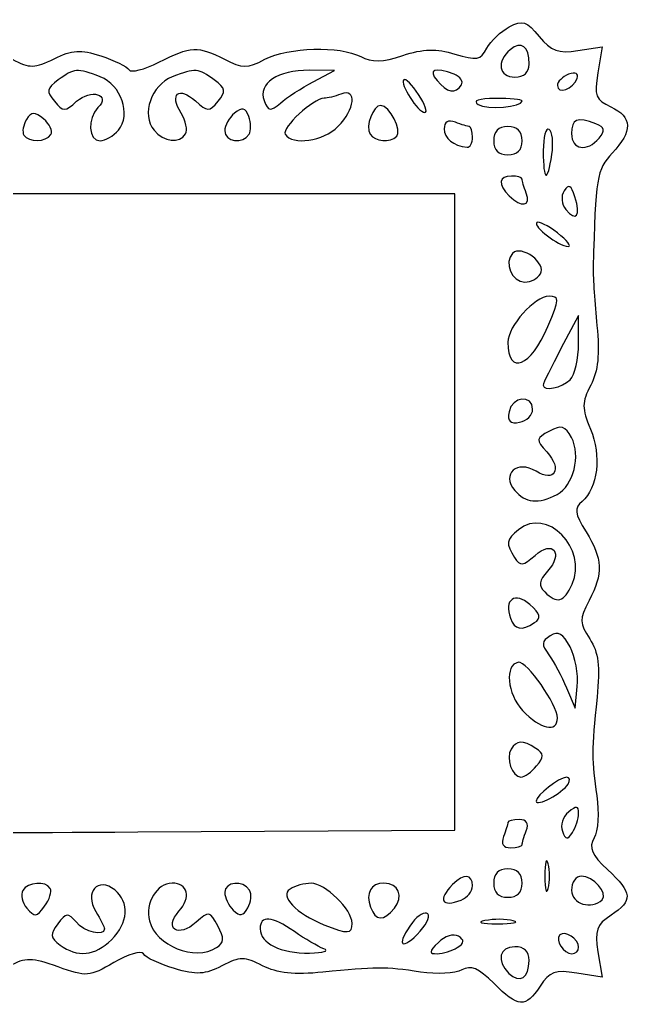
# Model space of a CAD drawing. Extents: x 3 to 159, y 5 to 166.
# Drawn here: x 75.86 to 106.44, y 53.04 to 102.35 of the extents above; entities that cross this region are included whole.
import ezdxf

# ---------------------------------------------------------------- set-up
doc = ezdxf.new("R2010")
doc.units = 0
doc.layers.get('0').update_dxf_attribs({"linetype": 'CONTINUOUS'})

msp = doc.modelspace()

# ---------------------------------------------------------------- linework, layer by layer
at = {"color": 7}
for points in [[(103.682411, 100.817206), (104.882884, 101.002357), (104.672064, 99.703226)], [(90.4875, 99.260623), (91.545833, 99.819817), (90.290343, 99.833919)], [(97.543056, 77.799467), (97.543056, 93.674467), (81.668056, 93.674467), (65.793056, 93.674467), (65.701029, 78.152247)], [(103.716667, 86.212833), (103.716667, 87.605931), (102.834723, 85.947221)], [(81.746574, 61.832636), (97.543056, 61.924467), (97.543056, 77.799467)], [(103.112115, 69.022674), (103.540277, 68.007002), (103.649441, 69.092347)], [(104.679745, 55.848639), (104.885233, 54.582354), (103.618948, 54.787845)]]:
    msp.add_lwpolyline(points, dxfattribs=at)
for points in [[(101.247223, 100.142048)], [(90.4875, 99.260599)], [(103.635903, 99.429385)], [(97.872987, 99.105548)], [(95.739511, 98.624356)], [(100.894444, 98.301696)], [(80.782308, 96.844892)], [(91.722223, 97.025846)], [(77.410016, 96.633064)], [(84.128631, 96.658737)], [(87.292807, 96.641229)], [(94.649626, 96.543064)], [(98.425, 96.49668)], [(100.894444, 96.32029)], [(104.740808, 96.455481)], [(102.383085, 95.630267)], [(101.108576, 93.703312)], [(103.533922, 93.518096)], [(102.663604, 91.717895)], [(101.809465, 89.67103)], [(102.183811, 87.048544)], [(103.293333, 84.396403)], [(101.42361, 82.919567)], [(102.640945, 78.672095)], [(103.392449, 74.193482)], [(101.520141, 72.274583)], [(103.29431, 71.063837)], [(102.658333, 67.516743)], [(101.622312, 65.126357)], [(103.188672, 64.219421)], [(103.711267, 62.761413)], [(100.894444, 61.190058)], [(102.195958, 60.248774)], [(100.894444, 59.278623)], [(77.382621, 59.010161)], [(87.310775, 58.928651)], [(97.866981, 58.434433)], [(104.889533, 58.452425)], [(94.531622, 58.028462)], [(96.196893, 57.743775)], [(92.427777, 57.271838)], [(100.457585, 57.404355)], [(80.433333, 56.456403)], [(85.673229, 56.064163)], [(91.016667, 56.005386)], [(97.668913, 56.064928)], [(103.716667, 56.082814)], [(101.247223, 55.418889)]]:
    msp.add_lwpolyline(points, close=True, dxfattribs=at)
for points in [[(100.262764, 102.004312), (100.917902, 102.354933), (101.12915, 102.28667), (101.753985, 101.522427)], [(99.143156, 100.929993), (99.339149, 101.296203), (99.842974, 101.779647), (100.262764, 102.004312)], [(101.247223, 100.142048), (101.247223, 101.038171), (100.871113, 101.326207), (100.309542, 100.860146)], [(101.753985, 101.522427), (102.349991, 100.793442), (102.699545, 100.665613), (103.682411, 100.817206)], [(77.577418, 100.413288), (78.468784, 100.857963), (78.902108, 100.884318), (79.901087, 100.554626)], [(82.798941, 100.237822), (84.37898, 101.043372), (84.757072, 101.060184), (86.066355, 100.383126)], [(88.077307, 100.381009), (89.258693, 100.997181), (91.81868, 101.068447), (92.854664, 100.514004)], [(94.952415, 100.571879), (95.973188, 100.908765), (96.627963, 100.926725), (97.551851, 100.643177)], [(97.551851, 100.643177), (98.628674, 100.312691), (98.832445, 100.349418), (99.143156, 100.929993)], [(100.309542, 100.860146), (99.60461, 100.275107), (99.737238, 99.49529), (100.541667, 99.49529)], [(75.476436, 100.386549), (76.367291, 99.925867), (76.606434, 99.928915), (77.577418, 100.413288)], [(79.901087, 100.554626), (80.576473, 100.33173), (81.209729, 100.018834), (81.308324, 99.859304)], [(81.308324, 99.859304), (81.406918, 99.699778), (82.077695, 99.870099), (82.798941, 100.237822)], [(86.066355, 100.383126), (86.959279, 99.92138), (87.195679, 99.921126), (88.077307, 100.381009)], [(92.854664, 100.514004), (93.402936, 100.220576), (93.932203, 100.235181), (94.952415, 100.571879)], [(100.541667, 99.49529), (100.990657, 99.49529), (101.247223, 99.730478), (101.247223, 100.142048)], [(79.871348, 99.507768), (78.708829, 99.949757), (78.577662, 99.940306), (77.780049, 99.357077)], [(85.556061, 99.357095), (84.758448, 99.940324), (84.627283, 99.949775), (83.464762, 99.507786)], [(90.290343, 99.833919), (88.723277, 99.851567), (87.715955, 99.175017), (88.042443, 98.324202)], [(97.512177, 99.634715), (96.540788, 100.00747), (96.195875, 99.879481), (96.66111, 99.318903)], [(97.872987, 99.105548), (97.980339, 99.279242), (97.817972, 99.517367), (97.512177, 99.634715)], [(103.216977, 99.634175), (102.909722, 99.516271), (102.658333, 99.264811), (102.658333, 99.075372)], [(103.635903, 99.429385), (103.721831, 99.687176), (103.560552, 99.766019), (103.216977, 99.634175)], [(104.672064, 99.703226), (104.487543, 98.566174), (104.568837, 98.355071), (105.323674, 98.011144)], [(77.780049, 99.357077), (77.204909, 98.936522), (77.177188, 98.783418), (77.586816, 98.289843)], [(80.782308, 96.844874), (81.426315, 97.620852), (80.916783, 99.110295), (79.871348, 99.507768)], [(83.464762, 99.507786), (82.419328, 99.110313), (81.909796, 97.62087), (82.553802, 96.844892)], [(85.749297, 98.289861), (86.158925, 98.783436), (86.131202, 98.93654), (85.556061, 99.357095)], [(88.855394, 98.20116), (89.170968, 98.476295), (89.905417, 98.953042), (90.4875, 99.260599)], [(95.001379, 99.364266), (94.792112, 99.154999), (95.705075, 97.731403), (96.048547, 97.731403)], [(95.739511, 98.624356), (95.417714, 99.11548), (95.085556, 99.448437), (95.001379, 99.364266)], [(96.66111, 99.318903), (97.159305, 98.718619), (97.587284, 98.643268), (97.872987, 99.105548)], [(102.658333, 99.075372), (102.658333, 98.611685), (103.460119, 98.902038), (103.635903, 99.429385)], [(78.697796, 98.286245), (79.405176, 98.926415), (80.413979, 98.629287), (79.758516, 97.973825)], [(83.898221, 97.701007), (83.309619, 98.643511), (83.791602, 99.052491), (84.613922, 98.308303)], [(91.869757, 98.651089), (91.562849, 98.533315), (91.187384, 98.436957), (91.035389, 98.436957)], [(91.722223, 97.025846), (92.581349, 97.884972), (92.679089, 98.961657), (91.869757, 98.651089)], [(77.586816, 98.289843), (78.028112, 97.75811), (78.113924, 97.757832), (78.697796, 98.286245)], [(84.613922, 98.308303), (85.22117, 97.75875), (85.307363, 97.757348), (85.749297, 98.289861)], [(88.042443, 98.324202), (88.25103, 97.780631), (88.355003, 97.764899), (88.855394, 98.20116)], [(91.035389, 98.436957), (90.493313, 98.436957), (88.896939, 96.963426), (89.093847, 96.644822)], [(96.048547, 97.731403), (96.200375, 97.731403), (96.061326, 98.133231), (95.739511, 98.624356)], [(99.571527, 98.431556), (98.728257, 98.428037), (98.416764, 98.319524), (98.71239, 98.132059)], [(98.71239, 98.132059), (99.141844, 97.859728), (100.894444, 97.995978), (100.894444, 98.301696)], [(100.894444, 98.301696), (100.894444, 98.376089), (100.299131, 98.434528), (99.571527, 98.431556)], [(77.051173, 97.404161), (76.596285, 97.781684), (76.445689, 97.776154), (76.196391, 97.372765)], [(79.758516, 97.973825), (79.21407, 97.429378), (79.28279, 96.320308), (79.860973, 96.320308)], [(84.128631, 96.658718), (84.243669, 96.844853), (84.139982, 97.313885), (83.898221, 97.701007)], [(86.565729, 97.697208), (86.297347, 97.474471), (86.077758, 97.073543), (86.077758, 96.806261)], [(87.272426, 97.532177), (87.103066, 97.973523), (86.943554, 98.010774), (86.565729, 97.697208)], [(93.864221, 98.08418), (93.462528, 98.08418), (93.078297, 97.047524), (93.329398, 96.641235)], [(94.649626, 96.543064), (94.924904, 96.818342), (94.279791, 98.08418), (93.864221, 98.08418)], [(105.323674, 98.011144), (106.397676, 97.5218), (106.419425, 96.790544), (105.392487, 95.697424)], [(76.196391, 97.372765), (76.029955, 97.103464), (75.972046, 96.756487), (76.067708, 96.601701)], [(77.410016, 96.633096), (77.516347, 96.805139), (77.354867, 97.152119), (77.051173, 97.404161)], [(87.292826, 96.641229), (87.401919, 96.817746), (87.392751, 97.218675), (87.272426, 97.532177)], [(97.571909, 97.239979), (97.213534, 97.377499), (97.01389, 97.261807), (97.01389, 96.916597)], [(98.277466, 97.025846), (98.196318, 97.025846), (97.878818, 97.122205), (97.571909, 97.239979)], [(104.578764, 97.161038), (103.637024, 97.522416), (103.36389, 97.412709), (103.36389, 96.673069)], [(104.740808, 96.455481), (105.054262, 96.833169), (105.017641, 96.992623), (104.578764, 97.161038)], [(79.860973, 96.320308), (80.128256, 96.320308), (80.542858, 96.556372), (80.782308, 96.844892)], [(82.553802, 96.844892), (83.049012, 96.248204), (83.818677, 96.157225), (84.128631, 96.658737)], [(86.077758, 96.806261), (86.077758, 96.264203), (86.983742, 96.141154), (87.292807, 96.641229)], [(89.093847, 96.644822), (89.447158, 96.073153), (90.99373, 96.297353), (91.722223, 97.025846)], [(97.01389, 96.916597), (97.01389, 96.428922), (97.461978, 96.068883), (98.160417, 95.995366)], [(98.425, 96.49668), (98.425, 96.787721), (98.358608, 97.025846), (98.277466, 97.025846)], [(100.18889, 97.025846), (99.718519, 97.025846), (99.483333, 96.790661), (99.483333, 96.32029)], [(100.894444, 96.32029), (100.894444, 96.790661), (100.659258, 97.025846), (100.18889, 97.025846)], [(102.246737, 96.88581), (102.085058, 96.985733), (101.952777, 96.502493), (101.952777, 95.811946)], [(102.383085, 95.630267), (102.46977, 96.220891), (102.408405, 96.785888), (102.246737, 96.88581)], [(103.36389, 96.673069), (103.36389, 95.861542), (104.14539, 95.738045), (104.740808, 96.455481)], [(76.067708, 96.601701), (76.301462, 96.223474), (77.16941, 96.243767), (77.410016, 96.633064)], [(93.329398, 96.641235), (93.557564, 96.272051), (94.321789, 96.215226), (94.649626, 96.543064)], [(98.160417, 95.995366), (98.305937, 95.980046), (98.425, 96.205638), (98.425, 96.49668)], [(99.483333, 96.32029), (99.483333, 95.849922), (99.718519, 95.614736), (100.18889, 95.614736)], [(100.18889, 95.614736), (100.659258, 95.614736), (100.894444, 95.849922), (100.894444, 96.32029)], [(101.952777, 95.811946), (101.952777, 94.273436), (102.170455, 94.181533), (102.383085, 95.630267)], [(105.392487, 95.697424), (104.61448, 94.86927), (104.552705, 94.495496), (104.445964, 89.970332)], [(100.365277, 94.556403), (99.727388, 94.556403), (99.683284, 94.144785), (100.259444, 93.568623)], [(100.894444, 94.408866), (100.894444, 94.490008), (100.656319, 94.556403), (100.365277, 94.556403)], [(101.108576, 93.703312), (100.990802, 94.010221), (100.894444, 94.327721), (100.894444, 94.408866)], [(102.992724, 93.821097), (102.82392, 93.547965), (102.861756, 93.148864), (103.081561, 92.884014)], [(103.533922, 93.518096), (103.345964, 94.110297), (103.216318, 94.18288), (102.992724, 93.821097)], [(100.259444, 93.568623), (100.862281, 92.965786), (101.361221, 93.044925), (101.108576, 93.703312)], [(103.081561, 92.884014), (103.604727, 92.253641), (103.833475, 92.574285), (103.533922, 93.518096)], [(101.631022, 92.235573), (101.431527, 92.036077), (102.720754, 91.052155), (103.1875, 91.047689)], [(102.663604, 91.717895), (102.181435, 92.088369), (101.716774, 92.321322), (101.631022, 92.235573)], [(103.1875, 91.047689), (103.381527, 91.045837), (103.145773, 91.347425), (102.663604, 91.717895)], [(101.809465, 89.67103), (102.138409, 90.203277), (100.871094, 91.146384), (100.425589, 90.700879)], [(100.425589, 90.700879), (99.976136, 90.251426), (100.397543, 89.264736), (101.038943, 89.264736)], [(104.445964, 89.970332), (104.434534, 89.485264), (104.517605, 88.19211), (104.630598, 87.096661)], [(101.038943, 89.264736), (101.324622, 89.264736), (101.671355, 89.447568), (101.809465, 89.67103)], [(102.240099, 88.55918), (101.525205, 88.55918), (100.18889, 87.063551), (100.18889, 86.263424)], [(102.183811, 87.048544), (102.763804, 88.436061), (102.768392, 88.55918), (102.240099, 88.55918)], [(100.18889, 86.263424), (100.18889, 84.579497), (101.341322, 85.033046), (102.183811, 87.048544)], [(104.630598, 87.096661), (104.775254, 85.694242), (104.683687, 84.814159), (104.321123, 84.122181)], [(102.834723, 85.947221), (102.349652, 85.034932), (101.952777, 84.217536), (101.952777, 84.130793)], [(103.293333, 84.396403), (103.526167, 84.629236), (103.716667, 85.446629), (103.716667, 86.212833)], [(101.952777, 84.130793), (101.952777, 83.804588), (102.886529, 83.989595), (103.293333, 84.396403)], [(104.321123, 84.122181), (103.873067, 83.267037), (103.871702, 82.982673), (104.310619, 81.932224)], [(101.42361, 82.919567), (101.42361, 83.675747), (100.398556, 83.566527), (100.249876, 82.794504)], [(100.774214, 82.270169), (101.131381, 82.338952), (101.42361, 82.631182), (101.42361, 82.919567)], [(100.249876, 82.794504), (100.159087, 82.323054), (100.302761, 82.179377), (100.774214, 82.270169)], [(103.357614, 81.515347), (103.048205, 82.093483), (102.853768, 82.149797), (102.261477, 81.832812)], [(104.310619, 81.932224), (104.860913, 80.615179), (104.66995, 78.973423), (103.891297, 78.327194)], [(102.261477, 81.832812), (101.583797, 81.470127), (101.576328, 81.408945), (102.134458, 80.792222)], [(102.640945, 78.672095), (103.464236, 79.112708), (103.841804, 80.610633), (103.357614, 81.515347)], [(101.592451, 79.826321), (100.655181, 80.411653), (99.850816, 79.690217), (100.52926, 78.872741)], [(102.134458, 80.792222), (102.909378, 79.935946), (102.522083, 79.245754), (101.592451, 79.826321)], [(100.52926, 78.872741), (101.049034, 78.246449), (101.725516, 78.182171), (102.640945, 78.672095)], [(103.392449, 74.193482), (104.198624, 75.962846), (102.115914, 78.077629), (100.713474, 76.913711)], [(103.891297, 78.327194), (103.483717, 77.988938), (103.515485, 77.744156), (104.089041, 76.803512)], [(100.713474, 76.913711), (100.105678, 76.409283), (100.080654, 76.223765), (100.52553, 75.520428)], [(104.089041, 76.803512), (104.914049, 75.450486), (104.94468, 74.741177), (104.237195, 73.373049)], [(101.54344, 75.631606), (102.426021, 76.43033), (102.976468, 75.737104), (102.168539, 74.844354)], [(100.52553, 75.520428), (100.805639, 75.077593), (100.948503, 75.093198), (101.54344, 75.631606)], [(102.168539, 74.844354), (101.737411, 74.367959), (101.705315, 74.131088), (102.028149, 73.808254)], [(102.028149, 73.808254), (102.641159, 73.195241), (102.981392, 73.291314), (103.392449, 74.193482)], [(101.290583, 73.174106), (100.554507, 73.840242), (99.964899, 73.423947), (100.322944, 72.490896)], [(101.520141, 72.274583), (101.865165, 72.49355), (101.811886, 72.702333), (101.290583, 73.174106)], [(104.237195, 73.373049), (103.751589, 72.433992), (103.75482, 72.248408), (104.270498, 71.4614)], [(100.322944, 72.490896), (100.544059, 71.914687), (100.862426, 71.857164), (101.520141, 72.274583)], [(102.303202, 71.621568), (101.866602, 71.349391), (101.854095, 71.185715), (102.230171, 70.66575)], [(103.29431, 71.063837), (102.948338, 71.724155), (102.695759, 71.866286), (102.303202, 71.621568)], [(103.649441, 69.092347), (103.709483, 69.689289), (103.549672, 70.576459), (103.29431, 71.063837)], [(104.270498, 71.4614), (104.705335, 70.797756), (104.791928, 70.103098), (104.633395, 68.550192)], [(102.230171, 70.66575), (102.47975, 70.320678), (102.876625, 69.581294), (103.112115, 69.022674)], [(100.718056, 70.296061), (100.015231, 70.189738), (100.142453, 68.72215), (100.926879, 67.887167)], [(102.658333, 67.516743), (102.658333, 68.189631), (101.142938, 70.360336), (100.718056, 70.296061)], [(104.633395, 68.550192), (104.362036, 65.892082), (104.36103, 65.38536), (104.623632, 63.630003)], [(100.926879, 67.887167), (101.802499, 66.955112), (102.658333, 66.772015), (102.658333, 67.516743)], [(101.577317, 66.002897), (100.913689, 66.422823), (100.63263, 66.413999), (100.354836, 65.964517)], [(100.354836, 65.964517), (100.074299, 65.510598), (100.401625, 64.5703), (100.840178, 64.5703)], [(101.622312, 65.126357), (102.00477, 65.587187), (101.997065, 65.73729), (101.577317, 66.002897)], [(100.840178, 64.5703), (101.016538, 64.5703), (101.368498, 64.820527), (101.622312, 65.126357)], [(103.120126, 64.559082), (102.726638, 64.543604), (101.6, 63.664161), (101.6, 63.372468)], [(101.6, 63.372468), (101.6, 63.064625), (102.904922, 63.760302), (103.188672, 64.219421)], [(103.188672, 64.219421), (103.307941, 64.412405), (103.277098, 64.565252), (103.120126, 64.559082)], [(104.623632, 63.630003), (104.744536, 62.82178), (104.685468, 61.878194), (104.492367, 61.533146)], [(103.711267, 62.761413), (103.715526, 63.142963), (103.608952, 63.156187), (103.208468, 62.823815)], [(103.208468, 62.823815), (102.92896, 62.591842), (102.792305, 62.162219), (102.904785, 61.869095)], [(103.40758, 61.806693), (103.571635, 62.065498), (103.708295, 62.49512), (103.711267, 62.761413)], [(65.779547, 62.185415), (65.91395, 61.835035), (69.298055, 61.760264), (81.746574, 61.832636)], [(100.18889, 62.306099), (100.18889, 62.224954), (100.092531, 61.907454), (99.974757, 61.600543)], [(100.755799, 62.453634), (100.443996, 62.453634), (100.18889, 62.387242), (100.18889, 62.306099)], [(101.108576, 61.895614), (101.249091, 62.261795), (101.127811, 62.453634), (100.755799, 62.453634)], [(100.894444, 61.190058), (100.894444, 61.271206), (100.990802, 61.588706), (101.108576, 61.895614)], [(102.904785, 61.869095), (103.070946, 61.436086), (103.165235, 61.424383), (103.40758, 61.806693)], [(99.974757, 61.600543), (99.834242, 61.234365), (99.955522, 61.042524), (100.327534, 61.042524)], [(100.327534, 61.042524), (100.639338, 61.042524), (100.894444, 61.108915), (100.894444, 61.190058)], [(104.492367, 61.533146), (104.214774, 61.037115), (104.355313, 60.705844), (105.16371, 59.950686)], [(102.195958, 60.248774), (102.107225, 60.588321), (102.034623, 60.310509), (102.034623, 59.631413)], [(102.195958, 59.01405), (102.284689, 59.353601), (102.284689, 59.909226), (102.195958, 60.248774)], [(98.425, 59.139989), (98.425, 59.743525), (98.001836, 59.772693), (97.437223, 59.20808)], [(100.18889, 59.98418), (99.718519, 59.98418), (99.483333, 59.748994), (99.483333, 59.278623)], [(100.894444, 59.278623), (100.894444, 59.748994), (100.659258, 59.98418), (100.18889, 59.98418)], [(105.16371, 59.950686), (106.408842, 58.787557), (106.437128, 58.401051), (105.330199, 57.675761)], [(77.382621, 59.010161), (77.140837, 59.401374), (76.278655, 59.338525), (76.014061, 58.910405)], [(80.594772, 58.938253), (79.771386, 59.621605), (79.057077, 58.810379), (79.648418, 57.863494)], [(83.454322, 59.278623), (82.696124, 59.278623), (82.103037, 58.290804), (82.326551, 57.400259)], [(83.796301, 57.880306), (84.414257, 58.563145), (84.239277, 59.278623), (83.454322, 59.278623)], [(87.310775, 58.928651), (86.995847, 59.438215), (86.077777, 59.357331), (86.077777, 58.820024)], [(90.385561, 59.273234), (90.053573, 59.270403), (89.579754, 59.139511), (89.332636, 58.982676)], [(92.427777, 57.271838), (92.427777, 57.958088), (91.079476, 59.279443), (90.385561, 59.273234)], [(94.015277, 59.278634), (93.366548, 59.278634), (93.081451, 58.765985), (93.34632, 58.075748)], [(94.531622, 58.028462), (95.016407, 58.612593), (94.741323, 59.278634), (94.015277, 59.278634)], [(97.437223, 59.20808), (96.66746, 58.438317), (96.880005, 58.055695), (97.866981, 58.434433)], [(99.483333, 59.278623), (99.483333, 58.808255), (99.718519, 58.573069), (100.18889, 58.573069)], [(100.18889, 58.573069), (100.659258, 58.573069), (100.894444, 58.808255), (100.894444, 59.278623)], [(102.034623, 59.631413), (102.034623, 58.952315), (102.107225, 58.674503), (102.195958, 59.01405)], [(103.849861, 59.631413), (103.582576, 59.631413), (103.36389, 59.313913), (103.36389, 58.925857)], [(104.889533, 58.452425), (105.207477, 58.770369), (104.448179, 59.631413), (103.849861, 59.631413)], [(76.014061, 58.910405), (75.888892, 58.707875), (75.979806, 58.30924), (76.216073, 58.024548)], [(77.097104, 58.124304), (77.345394, 58.463865), (77.473881, 58.862502), (77.382621, 59.010161)], [(80.433333, 56.456403), (81.276423, 57.299492), (81.342645, 58.317572), (80.594772, 58.938253)], [(86.077777, 58.820024), (86.077777, 58.567788), (86.269322, 58.169868), (86.503428, 57.935762)], [(87.228077, 58.04439), (87.392529, 58.338241), (87.42974, 58.736161), (87.310775, 58.928651)], [(89.332636, 58.982676), (88.794085, 58.640887), (89.633332, 57.757729), (91.023919, 57.202903)], [(97.866981, 58.434433), (98.173892, 58.552204), (98.425, 58.869704), (98.425, 59.139989)], [(103.36389, 58.925857), (103.36389, 58.239493), (104.365713, 57.928611), (104.889533, 58.452425)], [(76.216073, 58.024548), (76.590239, 57.573706), (76.703907, 57.586576), (77.097104, 58.124304)], [(78.6662, 57.342259), (78.274479, 57.814255), (78.170331, 57.804148), (77.757335, 57.254063)], [(79.648418, 57.863494), (79.886093, 57.482915), (80.080556, 57.09), (80.080556, 56.990356)], [(84.660822, 57.333055), (83.768557, 56.52557), (83.006716, 57.007826), (83.796301, 57.880306)], [(85.733348, 57.146362), (85.339936, 57.881454), (85.278595, 57.892132), (84.660822, 57.333055)], [(86.503428, 57.935762), (86.835782, 57.603409), (86.994619, 57.627221), (87.228077, 58.04439)], [(93.34632, 58.075748), (93.614042, 57.378079), (93.979743, 57.36349), (94.531622, 58.028462)], [(96.196893, 57.743775), (96.060146, 57.880523), (95.716831, 57.686496), (95.433962, 57.312605)], [(95.671373, 56.720997), (96.097156, 57.146777), (96.333641, 57.607028), (96.196893, 57.743775)], [(77.757335, 57.254063), (77.363264, 56.729193), (77.380933, 56.564366), (77.871201, 56.191819)], [(80.080556, 56.990356), (80.080556, 56.593007), (79.081781, 56.841509), (78.6662, 57.342259)], [(82.326551, 57.400259), (82.640014, 56.151317), (84.585228, 55.374728), (85.673229, 56.064163)], [(89.551097, 56.85948), (88.42647, 57.646446), (87.841667, 57.695579), (87.841667, 57.003098)], [(91.023919, 57.202903), (92.220926, 56.725315), (92.427777, 56.735469), (92.427777, 57.271838)], [(95.433962, 57.312605), (94.640199, 56.263408), (94.80446, 55.854084), (95.671373, 56.720997)], [(99.046475, 57.411472), (98.60765, 57.327091), (98.88361, 57.254846), (99.659723, 57.250931)], [(100.457585, 57.404355), (100.120299, 57.492651), (99.485299, 57.495855), (99.046475, 57.411472)], [(99.659723, 57.250931), (100.435833, 57.247015), (100.794873, 57.316058), (100.457585, 57.404355)], [(105.330199, 57.675761), (104.60487, 57.200509), (104.505609, 56.921691), (104.679745, 55.848639)], [(85.673229, 56.064163), (86.052448, 56.30446), (86.06481, 56.527017), (85.733348, 57.146362)], [(87.841667, 57.003098), (87.841667, 56.276036), (88.872367, 55.769473), (90.31111, 55.789425)], [(91.016667, 56.005386), (90.725625, 56.114746), (90.066117, 56.499091), (89.551097, 56.85948)], [(97.723254, 56.630435), (97.489497, 56.774908), (97.042586, 56.636282), (96.72805, 56.321754)], [(103.716667, 56.082814), (103.716667, 56.499043), (103.028626, 56.944297), (102.775925, 56.691599)], [(77.871201, 56.191819), (78.710136, 55.554327), (79.625822, 55.648889), (80.433333, 56.456403)], [(96.72805, 56.321754), (96.25203, 55.845734), (96.243, 55.751746), (96.67371, 55.756246)], [(97.668913, 56.064928), (98.032594, 56.295369), (98.045648, 56.431185), (97.723254, 56.630435)], [(102.775925, 56.691599), (102.523226, 56.438898), (102.968481, 55.750857), (103.38471, 55.750857)], [(82.02581, 55.742911), (81.91522, 55.921849), (81.249591, 55.728915), (80.546636, 55.314146)], [(83.569053, 55.015453), (82.830855, 55.236623), (82.136395, 55.563979), (82.02581, 55.742911)], [(90.31111, 55.789425), (90.990208, 55.798844), (91.307708, 55.896026), (91.016667, 56.005386)], [(96.67371, 55.756246), (96.957822, 55.759077), (97.405664, 55.898124), (97.668913, 56.064928)], [(100.541667, 56.103623), (99.762773, 56.103623), (99.608685, 55.413828), (100.245362, 54.777151)], [(101.247223, 55.418889), (101.247223, 55.868438), (101.004886, 56.103623), (100.541667, 56.103623)], [(103.38471, 55.750857), (103.567286, 55.750857), (103.716667, 55.900238), (103.716667, 56.082814)], [(77.773461, 55.097672), (76.471616, 55.56581), (76.154595, 55.570432), (75.320522, 55.133415)], [(80.546636, 55.314146), (79.337744, 54.600882), (79.187567, 54.589159), (77.773461, 55.097672)], [(87.966669, 55.157105), (87.065657, 55.623034), (86.836348, 55.621984), (85.931245, 55.147766)], [(100.245362, 54.777151), (100.774974, 54.247539), (101.247223, 54.55004), (101.247223, 55.418889)], [(85.931245, 55.147766), (85.101975, 54.713267), (84.660245, 54.688526), (83.569053, 55.015453)], [(90.969526, 54.837211), (89.560162, 54.691703), (88.686722, 54.784749), (87.966669, 55.157105)], [(95.837584, 54.843958), (94.085182, 55.106107), (93.567089, 55.105387), (90.969526, 54.837211)], [(97.896217, 54.953826), (97.572192, 54.772494), (96.645809, 54.723054), (95.837584, 54.843958)], [(99.486387, 54.282483), (98.730533, 55.038342), (98.34105, 55.20277), (97.896217, 54.953826)], [(103.618948, 54.787845), (102.545899, 54.961978), (102.267081, 54.862717), (101.791828, 54.137388)], [(101.791828, 54.137388), (101.070836, 53.037015), (100.70909, 53.05978), (99.486387, 54.282483)]]:
    msp.add_open_spline(points, degree=3, dxfattribs=at)

doc.saveas('drawing.dxf')
